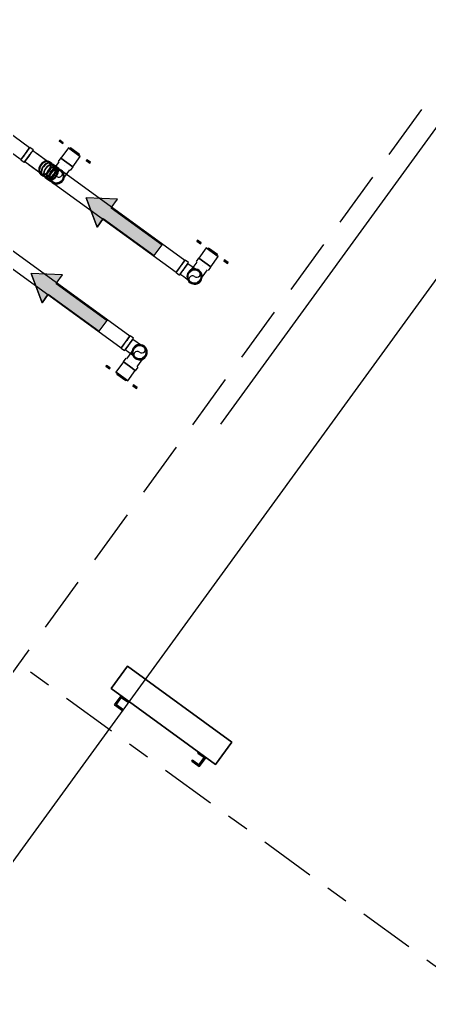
# Model space of a CAD drawing. Header units: millimetres. Extents: x 400392 to 401374, y 4543900 to 4544115.
# Drawn here: x 400712.633 to 400714.474, y 4544054.551 to 4544058.913 of the extents above; entities that cross this region are included whole.
import ezdxf

# ---------------------------------------------------------------- set-up
doc = ezdxf.new("R2010")
doc.units = ezdxf.units.MM
for name, pattern in [('AKS', [3, 2.5, -0.25, 0, -0.25]), ('CENTER', [2, 1.25, -0.25, 0.25, -0.25]), ('HIDDEN', [0.375, 0.25, -0.125])]:
    doc.linetypes.add(name, pattern=pattern)
doc.layers.add('A-DETL-GENF', color=92, linetype='Continuous', lineweight=9)
for name, color, linetype in [('aks prota', 2, 'AKS'), ('kiriş prota', 6, 'Continuous'), ('kolon tarama prota', 252, 'Continuous'), ('skesit prota', 7, 'Continuous')]:
    doc.layers.add(name, color=color, linetype=linetype)

# ---------------------------------------------------------------- blocks, each defined once
blk = doc.blocks.new('+24.06 mekanik')
at = {"layer": 'kolon tarama prota'}
for points in [[(7946, 165712.7), (8063, 165790.7), (8063, 165742.7), (8346, 165742.7), (8346, 165682.7), (8063, 165682.7), (8063, 165634.7)], [(7946, 165292.7), (8063, 165370.7), (8063, 165322.7), (8346, 165322.7), (8346, 165262.7), (8063, 165262.7), (8063, 165214.7)]]:
    blk.add_hatch(color=253, dxfattribs=at).paths.add_polyline_path(points, flags=0)
at = {"layer": 'kolon tarama prota', "color": 253}
for p, q in [((7697.6, 165852.7), (7697.6, 165847.7)), ((7717.6, 165852.7), (7697.6, 165852.7)), ((7697.6, 165852.7), (7717.6, 165852.7)), ((7717.6, 165847.7), (7697.6, 165847.7)), ((7697.6, 165847.7), (7717.6, 165847.7)), ((7717.6, 165847.7), (7717.6, 165852.7)), ((7749.6, 165847.7), (7749.6, 165790.5)), ((7749.6, 165847.7), (7782.6, 165847.7)), ((7782.6, 165847.7), (7749.6, 165847.7)), ((7757.6, 165852.7), (7757.6, 165847.7)), ((7807.6, 165852.7), (7757.6, 165852.7)), ((7757.6, 165852.7), (7807.6, 165852.7)), ((7807.6, 165847.7), (7757.6, 165847.7)), ((7757.6, 165847.7), (7807.6, 165847.7)), ((7782.6, 165847.7), (7815.6, 165847.7)), ((7815.6, 165847.7), (7782.6, 165847.7)), ((7807.6, 165847.7), (7807.6, 165852.7)), ((7815.6, 165790.5), (7815.6, 165847.7)), ((7847.6, 165852.7), (7847.6, 165847.7)), ((7867.6, 165852.7), (7847.6, 165852.7)), ((7847.6, 165852.7), (7867.6, 165852.7)), ((7867.6, 165847.7), (7847.6, 165847.7)), ((7847.6, 165847.7), (7867.6, 165847.7)), ((7867.6, 165847.7), (7867.6, 165852.7)), ((8462.7, 165852.7), (8462.7, 165847.7)), ((8482.7, 165852.7), (8462.7, 165852.7)), ((8462.7, 165852.7), (8482.7, 165852.7)), ((8482.7, 165847.7), (8462.7, 165847.7)), ((8462.7, 165847.7), (8482.7, 165847.7)), ((8482.7, 165847.7), (8482.7, 165852.7)), ((8514.7, 165847.7), (8514.7, 165790.5)), ((8514.7, 165847.7), (8547.7, 165847.7)), ((8547.7, 165847.7), (8514.7, 165847.7)), ((8522.7, 165852.7), (8522.7, 165847.7)), ((8572.7, 165852.7), (8522.7, 165852.7)), ((8522.7, 165852.7), (8572.7, 165852.7)), ((8572.7, 165847.7), (8522.7, 165847.7)), ((8522.7, 165847.7), (8572.7, 165847.7)), ((8547.7, 165847.7), (8580.7, 165847.7)), ((8580.7, 165847.7), (8547.7, 165847.7)), ((8572.7, 165847.7), (8572.7, 165852.7)), ((8580.7, 165790.5), (8580.7, 165847.7)), ((8612.7, 165852.7), (8612.7, 165847.7)), ((8632.7, 165852.7), (8612.7, 165852.7)), ((8612.7, 165852.7), (8632.7, 165852.7)), ((8632.7, 165847.7), (8612.7, 165847.7)), ((8612.7, 165847.7), (8632.7, 165847.7)), ((8632.7, 165847.7), (8632.7, 165852.7)), ((7748.3, 165790.5), (7748.3, 165771.4)), ((7749.6, 165790.5), (7782.6, 165790.5)), ((7782.6, 165790.5), (7749.6, 165790.5)), ((7782.6, 165790.5), (7815.6, 165790.5)), ((7815.6, 165790.5), (7782.6, 165790.5)), ((7782.6, 165790.5), (7782.6, 165790.5)), ((7782.6, 165790.5), (7782.6, 165790.5)), ((7782.6, 165771.4), (7782.6, 165771.4)), ((7782.6, 165771.4), (7782.6, 165771.4)), ((7782.6, 165771.4), (7782.6, 165771.4)), ((7782.6, 165771.4), (7782.6, 165771.4)), ((7817, 165771.4), (7817, 165790.5)), ((8063, 165790.7), (7946, 165712.7)), ((8063, 165790.7), (7946, 165712.7)), ((8063, 165742.7), (8063, 165790.7)), ((8063, 165742.7), (8063, 165790.7)), ((8513.4, 165790.5), (8513.4, 165771.4)), ((8514.7, 165790.5), (8547.7, 165790.5)), ((8547.7, 165790.5), (8514.7, 165790.5)), ((8547.7, 165790.5), (8580.7, 165790.5)), ((8580.7, 165790.5), (8547.7, 165790.5)), ((8547.7, 165790.5), (8547.7, 165790.5)), ((8547.7, 165790.5), (8547.7, 165790.5)), ((8547.7, 165771.4), (8547.7, 165771.4)), ((8547.7, 165771.4), (8547.7, 165771.4)), ((8547.7, 165771.4), (8547.7, 165771.4)), ((8547.7, 165771.4), (8547.7, 165771.4)), ((8582, 165771.4), (8582, 165790.5)), ((7608.5, 165745.7), (7214, 165745.7)), ((7627.5, 165747), (7608.5, 165747)), ((7751, 165742.9), (7627.5, 165742.9)), ((7717.8, 165742.9), (7652.5, 165742.9)), ((7731.1, 165747), (7717.8, 165747)), ((7744.2, 165745.7), (7731.1, 165745.7)), ((7758.2, 165747), (7744.2, 165747)), ((7770.1, 165747), (7751, 165747)), ((8469.9, 165745.7), (7770.1, 165745.7)), ((8346, 165742.7), (8063, 165742.7)), ((8063, 165742.7), (8346, 165742.7)), ((8346, 165682.7), (8346, 165742.7)), ((8346, 165682.7), (8346, 165742.7)), ((8488.9, 165747), (8469.9, 165747)), ((7214, 165679.7), (7608.5, 165679.7)), ((7627.5, 165682.5), (7751, 165682.5)), ((7652.5, 165682.5), (7717.8, 165682.5)), ((7731.1, 165679.7), (7744.2, 165679.7)), ((7770.1, 165679.7), (8469.9, 165679.7)), ((7946, 165712.7), (8063, 165634.7)), ((8063, 165634.7), (7946, 165712.7)), ((8063, 165634.7), (8063, 165682.7)), ((8063, 165682.7), (8346, 165682.7)), ((8063, 165682.7), (8346, 165682.7)), ((8063, 165682.7), (8063, 165634.7)), ((7608.5, 165678.4), (7627.5, 165678.4)), ((7717.8, 165678.4), (7731.1, 165678.4)), ((7744.2, 165678.4), (7758.2, 165678.4)), ((7751, 165678.4), (7770.1, 165678.4)), ((8469.9, 165678.4), (8488.9, 165678.4)), ((8063, 165370.7), (7946, 165292.7)), ((8063, 165370.7), (7946, 165292.7)), ((8063, 165322.7), (8063, 165370.7)), ((8063, 165322.7), (8063, 165370.7)), ((8469.9, 165325.7), (7770.1, 165325.7)), ((7946, 165292.7), (8063, 165214.7)), ((8063, 165214.7), (7946, 165292.7)), ((8346, 165322.7), (8063, 165322.7)), ((8063, 165322.7), (8346, 165322.7)), ((8346, 165262.7), (8346, 165322.7)), ((8346, 165262.7), (8346, 165322.7)), ((8488.9, 165327), (8469.9, 165327)), ((7770.1, 165259.7), (8469.9, 165259.7)), ((8063, 165214.7), (8063, 165262.7)), ((8063, 165262.7), (8346, 165262.7)), ((8063, 165262.7), (8346, 165262.7)), ((8063, 165262.7), (8063, 165214.7)), ((8469.9, 165258.4), (8488.9, 165258.4)), ((8513.3, 165233.9), (8513.3, 165214.9)), ((8514.7, 165214.9), (8514.7, 165157.7)), ((8514.7, 165214.9), (8547.7, 165214.9)), ((8547.7, 165214.9), (8514.7, 165214.9)), ((8547.7, 165233.9), (8547.7, 165233.9)), ((8547.7, 165233.9), (8547.7, 165233.9)), ((8547.7, 165233.9), (8547.7, 165233.9)), ((8547.7, 165233.9), (8547.7, 165233.9)), ((8547.7, 165214.9), (8580.7, 165214.9)), ((8580.7, 165214.9), (8547.7, 165214.9)), ((8547.7, 165214.9), (8547.7, 165214.9)), ((8547.7, 165214.9), (8547.7, 165214.9)), ((8580.7, 165157.7), (8580.7, 165214.9)), ((8582, 165214.9), (8582, 165233.9)), ((8462.7, 165157.7), (8462.7, 165152.7)), ((8462.7, 165157.7), (8482.7, 165157.7)), ((8482.7, 165157.7), (8462.7, 165157.7)), ((8482.7, 165152.7), (8482.7, 165157.7)), ((8514.7, 165157.7), (8547.7, 165157.7)), ((8547.7, 165157.7), (8514.7, 165157.7)), ((8522.7, 165157.7), (8522.7, 165152.7)), ((8522.7, 165157.7), (8572.7, 165157.7)), ((8572.7, 165157.7), (8522.7, 165157.7)), ((8547.7, 165157.7), (8580.7, 165157.7)), ((8580.7, 165157.7), (8547.7, 165157.7)), ((8572.7, 165152.7), (8572.7, 165157.7)), ((8612.7, 165157.7), (8612.7, 165152.7)), ((8612.7, 165157.7), (8632.7, 165157.7)), ((8632.7, 165157.7), (8612.7, 165157.7)), ((8632.7, 165152.7), (8632.7, 165157.7)), ((8462.7, 165152.7), (8482.7, 165152.7)), ((8482.7, 165152.7), (8462.7, 165152.7)), ((8522.7, 165152.7), (8572.7, 165152.7)), ((8572.7, 165152.7), (8522.7, 165152.7)), ((8612.7, 165152.7), (8632.7, 165152.7)), ((8632.7, 165152.7), (8612.7, 165152.7)), ((9912.7, 164119.8), (9332.7, 164119.8)), ((9332.7, 164119.8), (9332.7, 163994.8)), ((9332.7, 163994.8), (9332.7, 164119.8)), ((9332.7, 164119.8), (9912.7, 164119.8)), ((9332.7, 164119.8), (9332.7, 164119.8)), ((9912.7, 163994.8), (9912.7, 164119.8)), ((9912.7, 164119.8), (9912.7, 163994.8)), ((9912.7, 164119.8), (9912.7, 164119.8)), ((9332.7, 163994.8), (9912.7, 163994.8)), ((9912.7, 163994.8), (9332.7, 163994.8)), ((9332.7, 163994.8), (9332.7, 163994.8)), ((9427.7, 163994.8), (9387.7, 163994.8)), ((9387.7, 163994.8), (9387.7, 163944.8)), ((9387.7, 163944.8), (9387.7, 163994.8)), ((9387.7, 163994.8), (9427.7, 163994.8)), ((9387.7, 163994.8), (9387.7, 163994.8)), ((9392.7, 163949.8), (9392.7, 163989.8)), ((9392.7, 163989.8), (9427.7, 163989.8)), ((9427.7, 163989.8), (9392.7, 163989.8)), ((9392.7, 163989.8), (9392.7, 163949.8)), ((9392.7, 163989.8), (9392.7, 163989.8)), ((9427.7, 163989.8), (9427.7, 163994.8)), ((9427.7, 163994.8), (9427.7, 163989.8)), ((9427.7, 163994.8), (9427.7, 163994.8)), ((9427.7, 163989.8), (9427.7, 163989.8)), ((9857.7, 163994.8), (9817.7, 163994.8)), ((9817.7, 163994.8), (9817.7, 163989.8)), ((9817.7, 163989.8), (9817.7, 163994.8)), ((9817.7, 163994.8), (9857.7, 163994.8)), ((9817.7, 163994.8), (9817.7, 163994.8)), ((9817.7, 163989.8), (9852.7, 163989.8)), ((9852.7, 163989.8), (9817.7, 163989.8)), ((9817.7, 163989.8), (9817.7, 163989.8)), ((9852.7, 163989.8), (9852.7, 163949.8)), ((9852.7, 163949.8), (9852.7, 163989.8)), ((9852.7, 163989.8), (9852.7, 163989.8)), ((9857.7, 163944.8), (9857.7, 163994.8)), ((9857.7, 163994.8), (9857.7, 163944.8)), ((9857.7, 163994.8), (9857.7, 163994.8)), ((9912.7, 163994.8), (9912.7, 163994.8)), ((9387.7, 163944.8), (9427.7, 163944.8)), ((9427.7, 163944.8), (9387.7, 163944.8)), ((9387.7, 163944.8), (9387.7, 163944.8)), ((9427.7, 163949.8), (9392.7, 163949.8)), ((9392.7, 163949.8), (9427.7, 163949.8)), ((9392.7, 163949.8), (9392.7, 163949.8)), ((9427.7, 163944.8), (9427.7, 163949.8)), ((9427.7, 163949.8), (9427.7, 163944.8)), ((9427.7, 163949.8), (9427.7, 163949.8)), ((9427.7, 163944.8), (9427.7, 163944.8)), ((9852.7, 163949.8), (9817.7, 163949.8)), ((9817.7, 163949.8), (9817.7, 163944.8)), ((9817.7, 163944.8), (9817.7, 163949.8)), ((9817.7, 163949.8), (9852.7, 163949.8)), ((9817.7, 163949.8), (9817.7, 163949.8)), ((9817.7, 163944.8), (9857.7, 163944.8)), ((9857.7, 163944.8), (9817.7, 163944.8)), ((9817.7, 163944.8), (9817.7, 163944.8)), ((9852.7, 163949.8), (9852.7, 163949.8)), ((9857.7, 163944.8), (9857.7, 163944.8))]:
    blk.add_line(p, q, dxfattribs=at)
at = {"layer": 'kolon tarama prota', "color": 253, "flags": 128}
for points in [[(7752.5, 165771.4), (7752.5, 165748.4), (7752.5, 165729.1), (7752.5, 165716.5), (7752.5, 165712.7)], [(7812.8, 165712.7), (7812.8, 165717.4), (7812.8, 165730.7), (7812.8, 165750.6), (7812.8, 165771.4)], [(8517.5, 165771.4), (8517.5, 165748.4), (8517.5, 165729.1), (8517.5, 165716.5), (8517.5, 165712.7)], [(8577.8, 165712.7), (8577.8, 165717.4), (8577.8, 165730.7), (8577.8, 165750.6), (8577.8, 165771.4)], [(7752.5, 165712.7), (7757.1, 165728.8), (7769.6, 165739.9), (7782.6, 165742.9)], [(7758.2, 165742.9), (7774.3, 165742.9), (7782.1, 165742.9), (7782.6, 165742.9)], [(7782.6, 165742.9), (7798.7, 165738.2), (7809.8, 165725.7), (7812.8, 165712.7)], [(8488.9, 165742.9), (8512, 165742.9), (8531.4, 165742.9), (8543.9, 165742.9), (8547.7, 165742.9)], [(8517.5, 165712.7), (8522.2, 165728.8), (8534.6, 165739.9), (8547.7, 165742.9)], [(8547.7, 165742.9), (8563.7, 165738.2), (8574.9, 165725.7), (8577.8, 165712.7)], [(7782.6, 165682.5), (7766.6, 165687.2), (7755.4, 165699.7), (7752.5, 165712.7)], [(7782.6, 165682.5), (7777.9, 165682.5), (7764.4, 165682.5), (7758.2, 165682.5)], [(7812.8, 165712.7), (7808.2, 165696.6), (7795.7, 165685.5), (7782.6, 165682.5)], [(8547.7, 165682.5), (8543, 165682.5), (8529.6, 165682.5), (8509.7, 165682.5), (8488.9, 165682.5)], [(8547.7, 165682.5), (8531.6, 165687.2), (8520.5, 165699.7), (8517.5, 165712.7)], [(8577.8, 165712.7), (8573.2, 165696.6), (8560.7, 165685.5), (8547.7, 165682.5)], [(8488.9, 165322.9), (8512, 165322.9), (8531.4, 165322.9), (8543.9, 165322.9), (8547.7, 165322.9)], [(8517.5, 165292.7), (8522.2, 165308.8), (8534.6, 165319.9), (8547.7, 165322.9)], [(8547.7, 165262.5), (8531.6, 165267.2), (8520.5, 165279.7), (8517.5, 165292.7)], [(8517.5, 165292.7), (8517.5, 165288), (8517.5, 165274.7), (8517.5, 165254.8), (8517.5, 165233.9)], [(8547.7, 165322.9), (8563.7, 165318.2), (8574.9, 165305.7), (8577.8, 165292.7)], [(8577.8, 165292.7), (8573.2, 165276.6), (8560.7, 165265.5), (8547.7, 165262.5)], [(8577.8, 165233.9), (8577.8, 165257), (8577.8, 165276.3), (8577.8, 165288.9), (8577.8, 165292.7)], [(8547.7, 165262.5), (8543, 165262.5), (8529.6, 165262.5), (8509.7, 165262.5), (8488.9, 165262.5)]]:
    blk.add_lwpolyline(points, dxfattribs=at)
at = {"layer": 'kolon tarama prota', "color": 253}
for centre, radius, start, end in [((7782.6, 165712.7), 34.3, 90, 270), ((7782.6, 165712.7), 34.3, 90, 270), ((7782.6, 165712.7), 34.3, 0, 180), ((7782.6, 165712.7), 34.3, 0, 180), ((7782.6, 165712.7), 33, 0, 180), ((7782.6, 165712.7), 30.2, 90, 270), ((7782.6, 165712.7), 30.2, 0, 180), ((7782.6, 165712.7), 34.3, 270, 90), ((7782.6, 165712.7), 34.3, 270, 90), ((7782.6, 165729.2), 16.5, 270, 90), ((7782.6, 165712.7), 30.2, 270, 90), ((8547.7, 165712.7), 34.3, 90, 270), ((8547.7, 165712.7), 34.3, 90, 270), ((8547.7, 165712.7), 34.3, 0, 180), ((8547.7, 165712.7), 34.3, 0, 180), ((8547.7, 165712.7), 33, 0, 180), ((8547.7, 165712.7), 30.2, 90, 270), ((8547.7, 165712.7), 30.2, 0, 180), ((8547.7, 165712.7), 34.3, 270, 90), ((8547.7, 165712.7), 34.3, 270, 90), ((8547.7, 165729.2), 16.5, 270, 90), ((8547.7, 165712.7), 30.2, 270, 90), ((7782.6, 165712.7), 34.3, 180, 0), ((7782.6, 165712.7), 34.3, 180, 0), ((7782.6, 165712.7), 33, 180, 0), ((7782.6, 165712.7), 30.2, 180, 0), ((7782.6, 165696.2), 16.5, 90, 270), ((8547.7, 165712.7), 34.3, 180, 0), ((8547.7, 165712.7), 34.3, 180, 0), ((8547.7, 165712.7), 33, 180, 0), ((8547.7, 165712.7), 30.2, 180, 0), ((8547.7, 165696.2), 16.5, 90, 270), ((8547.7, 165292.7), 34.3, 0, 180), ((8547.7, 165292.7), 34.3, 0, 180), ((8547.7, 165292.7), 34.3, 89.99, 269.99), ((8547.7, 165292.7), 34.3, 89.99, 269.99), ((8547.7, 165292.7), 34.3, 180, 0), ((8547.7, 165292.7), 34.3, 180, 0), ((8547.7, 165292.7), 33, 0, 180), ((8547.7, 165292.7), 33, 180, 0), ((8547.7, 165292.7), 30.2, 0, 180), ((8547.7, 165292.7), 30.2, 89.99, 269.99), ((8547.7, 165292.7), 30.2, 180, 0), ((8547.7, 165276.2), 16.5, 90, 270), ((8547.7, 165292.7), 34.3, 269.99, 89.99), ((8547.7, 165292.7), 34.3, 269.99, 89.99), ((8547.7, 165309.2), 16.5, 270, 90), ((8547.7, 165292.7), 30.2, 269.99, 89.99)]:
    blk.add_arc(centre, radius, start, end, dxfattribs=at)
for centre, major_axis, ratio, start_param, end_param in [((7608.5, 165712.7), (0, 34.3), 0.01, 4.712389, 7.853982), ((7608.5, 165712.7), (0, 33), 0.01, 0, 1.570796), ((7608.5, 165712.7), (0, 33), 0.01, 4.712389, 6.283185), ((7627.5, 165712.7), (0, 34.3), 0.01, 4.712389, 7.853982), ((7627.5, 165712.7), (0, 30.2), 0.01, 4.712389, 7.853982), ((7717.8, 165712.7), (0, 34.3), 0.714142, 4.712389, 7.853982), ((7717.8, 165712.7), (0, 30.2), 0.714142, 4.712389, 7.853982), ((7731.1, 165712.7), (0, 34.3), 0.714142, 4.712389, 7.853982), ((7731.1, 165712.7), (0, 33), 0.678852, 0, 1.570796), ((7744.2, 165712.7), (0, 34.3), 0.678852, 4.712389, 7.853982), ((7744.2, 165712.7), (0, 33), 0.678852, 0, 1.570796), ((7731.1, 165712.7), (0, 33), 0.678852, 4.712389, 6.283185), ((7758.2, 165712.7), (0, 34.3), 0.678852, 4.712389, 7.853982), ((7758.2, 165712.7), (0, 30.2), 0.678852, 4.712389, 7.853982), ((7744.2, 165712.7), (0, 33), 0.678852, 4.712389, 6.283185), ((7751, 165712.7), (0, 34.3), 0.01, 4.712389, 7.853982), ((7751, 165712.7), (0, 30.2), 0.01, 4.712389, 7.853982), ((7770.1, 165712.7), (0, 34.3), 0.01, 4.712389, 7.853982), ((7770.1, 165712.7), (0, 33), 0.01, 0, 1.570796), ((7770.1, 165712.7), (0, 33), 0.01, 4.712389, 6.283185), ((8469.9, 165712.7), (0, -34.3), 0.01, 1.570796, 4.712389), ((8469.9, 165712.7), (0, 33), 0.01, 0, 1.570796), ((8469.9, 165712.7), (0, 33), 0.01, 4.712389, 6.283185), ((8488.9, 165712.7), (0, -34.3), 0.01, 1.570796, 4.712389), ((8488.9, 165712.7), (0, -30.2), 0.01, 1.570796, 4.712389), ((7608.5, 165712.7), (0, 33), 0.01, 1.570796, 3.141593), ((7608.5, 165712.7), (0, 34.3), 0.01, 1.570796, 4.712389), ((7608.5, 165712.7), (0, 33), 0.01, 3.141593, 4.712389), ((7627.5, 165712.7), (0, 34.3), 0.01, 1.570796, 4.712389), ((7627.5, 165712.7), (0, 30.2), 0.01, 1.570796, 4.712389), ((7717.8, 165712.7), (0, 34.3), 0.714142, 1.570796, 4.712389), ((7717.8, 165712.7), (0, 30.2), 0.714142, 1.570796, 4.712389), ((7731.1, 165712.7), (0, 34.3), 0.714142, 1.570796, 4.712389), ((7731.1, 165712.7), (0, 33), 0.678852, 1.570796, 3.141593), ((7744.2, 165712.7), (0, 34.3), 0.678852, 1.570796, 4.712389), ((7744.2, 165712.7), (0, 33), 0.678852, 1.570796, 3.141593), ((7731.1, 165712.7), (0, 33), 0.678852, 3.141593, 4.712389), ((7758.2, 165712.7), (0, 34.3), 0.678852, 1.570796, 4.712389), ((7758.2, 165712.7), (0, 30.2), 0.678852, 1.570796, 4.712389), ((7744.2, 165712.7), (0, 33), 0.678852, 3.141593, 4.712389), ((7751, 165712.7), (0, 34.3), 0.01, 1.570796, 4.712389), ((7751, 165712.7), (0, 30.2), 0.01, 1.570796, 4.712389), ((7770.1, 165712.7), (0, 34.3), 0.01, 1.570796, 4.712389), ((7770.1, 165712.7), (0, 33), 0.01, 1.570796, 3.141593), ((7770.1, 165712.7), (0, 33), 0.01, 3.141593, 4.712389), ((8469.9, 165712.7), (0, 33), 0.01, 1.570796, 3.141593), ((8469.9, 165712.7), (0, -34.3), 0.01, 4.712389, 7.853982), ((8469.9, 165712.7), (0, 33), 0.01, 3.141593, 4.712389), ((8488.9, 165712.7), (0, -30.2), 0.01, 4.712389, 7.853982), ((8488.9, 165712.7), (0, -34.3), 0.01, 4.712389, 7.853982), ((8469.9, 165292.7), (0, 34.3), 0.01, 4.712389, 7.853982), ((8469.9, 165292.7), (0, 33), 0.01, 0, 1.570796), ((8469.9, 165292.7), (0, 33), 0.01, 1.570796, 3.141593), ((8469.9, 165292.7), (0, 34.3), 0.01, 1.570796, 4.712389), ((8469.9, 165292.7), (0, 33), 0.01, 4.712389, 6.283185), ((8469.9, 165292.7), (0, 33), 0.01, 3.141593, 4.712389), ((8488.9, 165292.7), (0, 34.3), 0.01, 4.712389, 7.853982), ((8488.9, 165292.7), (0, 30.2), 0.01, 4.712389, 7.853982), ((8488.9, 165292.7), (0, 30.2), 0.01, 1.570796, 4.712389), ((8488.9, 165292.7), (0, 34.3), 0.01, 1.570796, 4.712389)]:
    blk.add_ellipse(centre, major_axis=major_axis, ratio=ratio, start_param=start_param, end_param=end_param, dxfattribs=at)

msp = doc.modelspace()

# ---------------------------------------------------------------- linework, layer by layer
at = {"layer": 'aks prota', "ltscale": 10}
msp.add_line((400695.8439, 4544032.7434), (400723.2935, 4544070.5245), dxfattribs=at)
at = {"layer": 'kiriş prota', "linetype": 'HIDDEN'}
msp.add_lwpolyline([(400711.8683, 4544054.9693), (400715.2187, 4544059.5807)], dxfattribs=at)
at = {"layer": 'kiriş prota'}
msp.add_lwpolyline([(400712.2728, 4544054.6754), (400715.6232, 4544059.2868)], dxfattribs=at)
at = {"layer": 'skesit prota', "linetype": 'CENTER', "ltscale": 0.2}
msp.add_lwpolyline([(400702.165, 4544063.6239), (400738.9293, 4544036.913), (400738.7966, 4544037.7511), (400738.2676, 4544037.023)], dxfattribs=at)

# ---------------------------------------------------------------- block references
at = {"layer": 'A-DETL-GENF', "xscale": 0.001, "yscale": 0.001, "zscale": 0.001, "rotation": 323.9999999999982}
msp.add_blockref('+24.06 mekanik', (400609.1002, 4543928.7183), dxfattribs=at)

doc.saveas('drawing.dxf')
